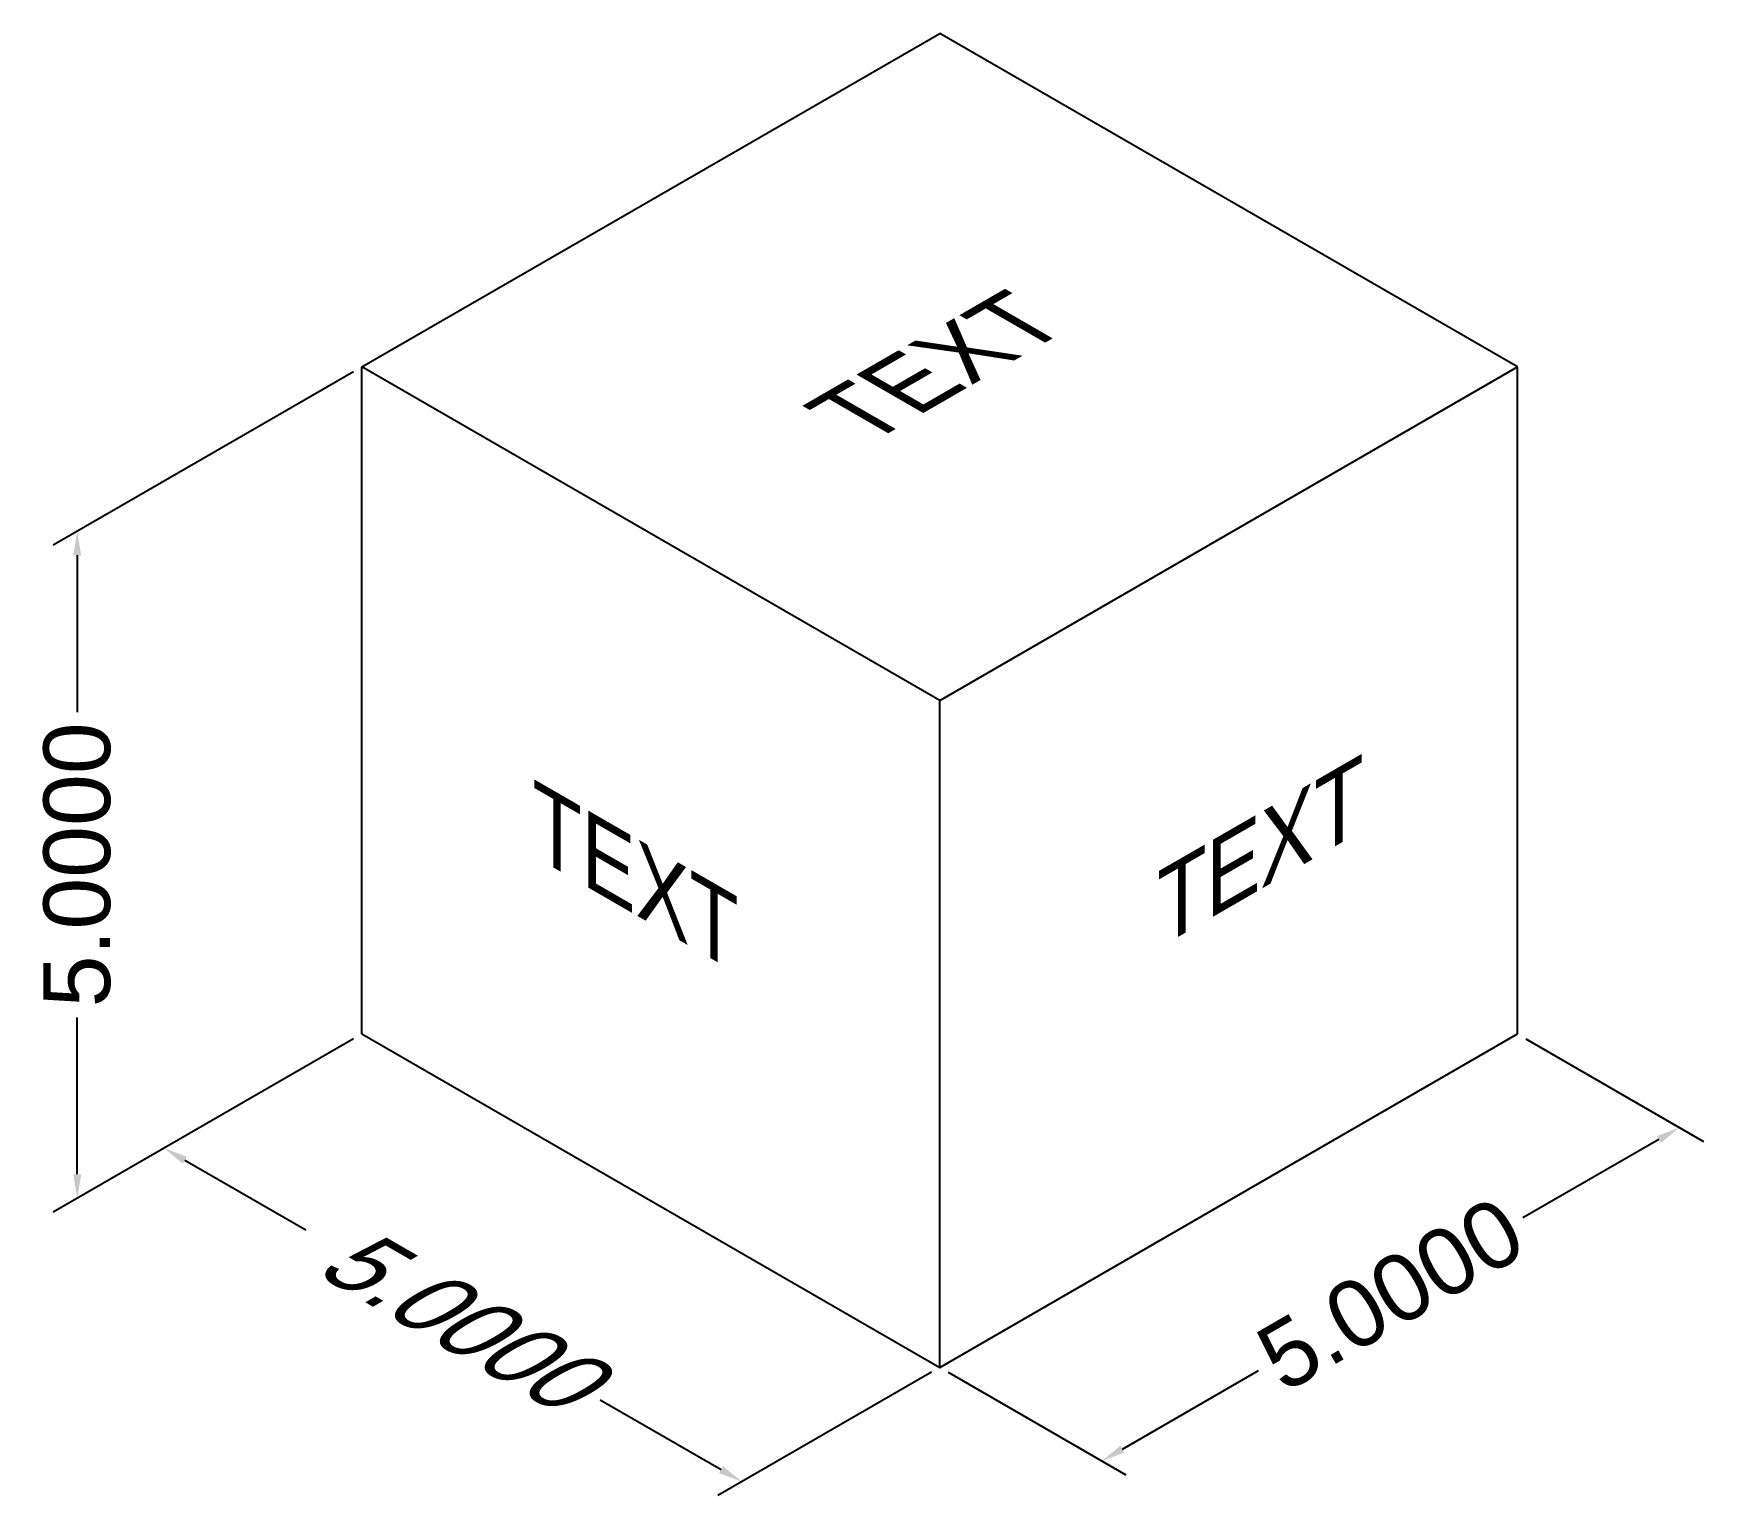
# Model space of a CAD drawing. Header units: inches. Extents: x 45.8 to 58.3, y 159.9 to 170.9.
import ezdxf
from ezdxf.enums import TextEntityAlignment as Align

# ---------------------------------------------------------------- set-up
doc = ezdxf.new("R2010")
doc.units = ezdxf.units.IN
doc.header["$MEASUREMENT"] = 0
doc.layers.add('Annotate1', color=7, linetype='Continuous')
doc.styles.get("Standard").update_dxf_attribs({"font": 'arial.ttf'})
doc.styles.add('style1', font='arial.ttf', dxfattribs={"oblique": 30})
doc.dimstyles.get("Standard").update_dxf_attribs({"dimtxt": 0.5, "dimasz": 0.18, "dimexe": 0.18, "dimexo": 0.0625, "dimgap": 0.09, "dimtad": 0, "dimtoh": 1, "dimdec": 4, "dimzin": 0, "dimdsep": 46, "dimtxsty": 'Standard', "dimcen": 0.09, "dimadec": 0, "dimazin": 0, "dimtfac": 1, "dimtdec": 4, "dimtofl": 0, "dimtmove": 0, "dimatfit": 3, "dimfxl": 1, "dimtolj": 1, "dimtzin": 0, "dimarcsym": 0})

# ---------------------------------------------------------------- blocks, each defined once
blk = doc.blocks.new('*D1')
at = {"color": 0, "lineweight": -2, "transparency": 16777216}
for p, q in [((56.998, 163.364), (58.331, 162.595)), ((57.995, 162.609), (56.976, 162.021)), ((52.668, 160.864), (54, 160.095)), ((53.976, 160.289), (54.995, 160.877))]:
    blk.add_line(p, q, dxfattribs=at)
at = {"color": 0, "transparency": 16777216}
for points in [[(57.98, 162.635), (58.01, 162.583), (58.151, 162.699)], [(53.961, 160.315), (53.991, 160.263), (53.82, 160.199)]]:
    blk.add_solid(points, dxfattribs=at)
at = {"layer": 'Defpoints', "color": 0, "transparency": 16777216}
for p in [(56.936, 163.4), (58.151, 162.699), (52.606, 160.9)]:
    blk.add_point(p, dxfattribs=at)
at = {"color": 0, "transparency": 16777216, "insert": (55.985, 161.449), "char_height": 0.5, "attachment_point": 5, "rotation": 30}
blk.add_mtext('\\A1;5.0000', dxfattribs=at)
blk = doc.blocks.new('*D5')
at = {"layer": 'Annotate1', "color": 0, "lineweight": -2, "transparency": 16777216}
for p, q in [((48.213, 168.364), (45.962, 167.064)), ((46.142, 166.988), (46.142, 165.812)), ((46.142, 162.348), (46.142, 163.524)), ((48.213, 163.364), (45.962, 162.064))]:
    blk.add_line(p, q, dxfattribs=at)
at = {"layer": 'Annotate1', "color": 0, "transparency": 16777216}
for points in [[(46.112, 166.988), (46.172, 166.988), (46.142, 167.168)], [(46.112, 162.348), (46.172, 162.348), (46.142, 162.168)]]:
    blk.add_solid(points, dxfattribs=at)
at = {"layer": 'Defpoints', "color": 0, "transparency": 16777216}
for p in [(48.276, 168.4), (46.142, 167.168), (48.276, 163.4)]:
    blk.add_point(p, dxfattribs=at)
at = {"layer": 'Annotate1', "color": 0, "transparency": 16777216, "insert": (46.142, 164.668), "char_height": 0.5, "attachment_point": 5, "rotation": 90}
blk.add_mtext('\\A1;5.0000', dxfattribs=at)
blk = doc.blocks.new('*D7')
at = {"layer": 'Annotate1', "color": 0, "lineweight": -2, "transparency": 16777216}
for p, q in [((48.213, 163.364), (46.612, 162.44)), ((46.948, 162.454), (47.854, 161.931)), ((52.543, 160.864), (50.943, 159.94)), ((50.967, 160.134), (50.061, 160.656))]:
    blk.add_line(p, q, dxfattribs=at)
at = {"layer": 'Annotate1', "color": 0, "transparency": 16777216}
for points in [[(46.963, 162.48), (46.933, 162.428), (46.792, 162.544)], [(50.982, 160.16), (50.952, 160.108), (51.123, 160.044)]]:
    blk.add_solid(points, dxfattribs=at)
at = {"layer": 'Defpoints', "color": 0, "transparency": 16777216}
for p in [(48.276, 163.4), (52.606, 160.9), (51.123, 160.044)]:
    blk.add_point(p, dxfattribs=at)
at = {"layer": 'Annotate1', "color": 0, "transparency": 16777216, "insert": (48.957, 161.294), "char_height": 0.5, "attachment_point": 5, "rotation": 330}
blk.add_mtext('\\A1;{\\Q30;5.0000}', dxfattribs=at)

msp = doc.modelspace()

# ---------------------------------------------------------------- linework, layer by layer
for p, q in [((48.27571, 168.40007), (52.60584, 170.90007)), ((56.93597, 168.40007), (52.60584, 170.90007)), ((48.27571, 163.40007), (48.27571, 168.40007)), ((52.60584, 165.90007), (48.27571, 168.40007)), ((52.60584, 165.90007), (56.93597, 168.40007)), ((56.93597, 163.40007), (56.93597, 168.40007)), ((52.60584, 160.90007), (52.60584, 165.90007)), ((48.27571, 163.40007), (52.60584, 160.90007)), ((52.60584, 160.90007), (56.93597, 163.40007))]:
    msp.add_line(p, q)

# ---------------------------------------------------------------- texts
at = {"layer": 'Annotate1', "oblique": 330}
for rotation, p in [(30, (52.06322, 167.8123)), (330, (49.5532, 164.7388))]:
    msp.add_text('TEXT', height=0.5, rotation=rotation, dxfattribs=at).set_placement(p)
at = {"layer": 'Annotate1', "style": 'style1', "oblique": 30}
msp.add_text('TEXT', height=0.5, rotation=30, dxfattribs=at).set_placement((55.00884, 164.48349), align=Align.CENTER)

# ---------------------------------------------------------------- dimensions: what is measured, and where the dimension line sits
dim = msp.add_aligned_dim(p1=(52.60584, 160.90007), p2=(56.93597, 163.40007), distance=-1.21454, dimstyle='Standard')
dim.commit()
dim.dimension.update_dxf_attribs({"geometry": '*D1', "text_midpoint": (55.98544, 161.44886), "text_rotation": 30})
at = {"layer": 'Annotate1'}
dim = msp.add_aligned_dim(p1=(48.27571, 163.40007), p2=(48.27571, 168.40007), distance=2.13404, dimstyle='Standard', dxfattribs=at)
dim.commit()
dim.dimension.update_dxf_attribs({"geometry": '*D5', "text_midpoint": (46.14167, 164.66798)})
dim = msp.add_aligned_dim(p1=(48.27571, 163.40007), p2=(52.60584, 160.90007), distance=-1.48329, text='{\\Q30;<>}', dimstyle='Standard', dxfattribs=at)
dim.commit()
dim.dimension.update_dxf_attribs({"geometry": '*D7', "text_midpoint": (48.95749, 161.29369), "text_rotation": 330})

doc.saveas('drawing.dxf')
